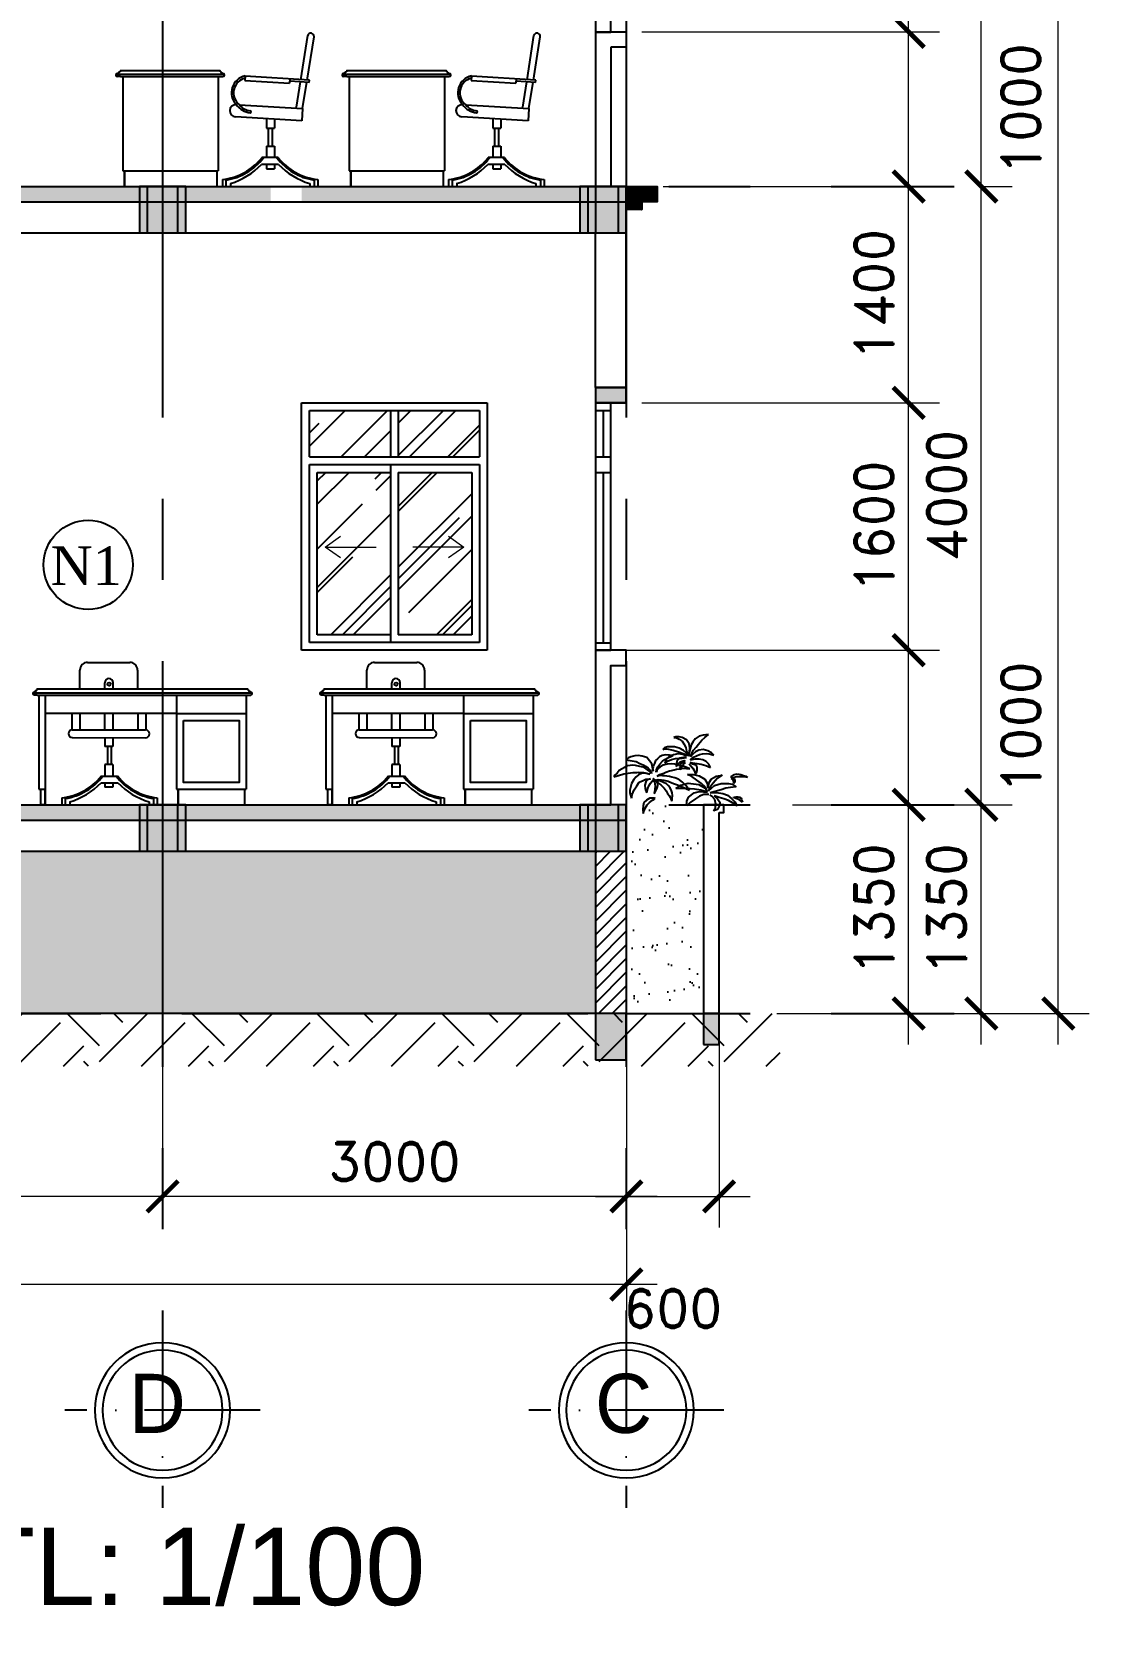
# Model space of a CAD drawing. Header units: inches. Extents: x 452443 to 881249, y 975131 to 1198310.
# Drawn here: x 789520 to 796360, y 1031223 to 1041510 of the extents above; entities that cross this region are included whole.
import ezdxf
from ezdxf.enums import TextEntityAlignment as Align

# ---------------------------------------------------------------- set-up
doc = ezdxf.new("R2010")
doc.units = ezdxf.units.IN
doc.header["$LTSCALE"] = 3.5
doc.header["$MEASUREMENT"] = 0
doc.linetypes.add('ACAD_ISO10W100', pattern=[18, 12, -3, 0, -3])
doc.linetypes.add('CENTER', pattern=[2, 1.25, -0.25, 0.25, -0.25])
for name, color, linetype in [('1-NETMANH', 1, 'Continuous'), ('cot', 1, 'Continuous'), ('cotnha', 1, 'Continuous'), ('DOOR-84', 84, 'Continuous'), ('hatch', 4, 'Continuous'), ('hatch vl', 4, 'Continuous'), ('NCUAMANH', 32, 'Continuous'), ('Netthay_126', 126, 'Continuous'), ('NOI THAT', 42, 'Continuous'), ('phong', 2, 'Continuous'), ('text', 3, 'Continuous'), ('TEXT2', 7, 'Continuous'), ('thuocdo', 3, 'Continuous'), ('TREE1', 84, 'Continuous'), ('Truc', 252, 'Continuous'), ('VISIONABLE-LINE126', 126, 'Continuous')]:
    doc.layers.add(name, color=color, linetype=linetype)
doc.styles.add('romand', font='romand.shx')
doc.styles.get("Standard").update_dxf_attribs({"font": 'times.ttf'})
doc.styles.add('STYLE5', font='VAVON_.TTF')
doc.styles.add('VNI-HELVE', font='VHELVEN0.TTF')
doc.dimstyles.new('TL100', dxfattribs={"dimscale": 100, "dimtxt": 2.5, "dimasz": 2, "dimexe": 2, "dimexo": 1, "dimgap": 1, "dimtad": 1, "dimdec": 0, "dimzin": 0, "dimdsep": 46, "dimtxsty": 'romand', "dimblk": 'ARCHTICK', "dimcen": 2, "dimdle": 2, "dimclrd": 256, "dimclre": 256, "dimclrt": 7, "dimadec": 0, "dimazin": 0, "dimtfac": 0.004, "dimtdec": 0, "dimtmove": 2, "dimatfit": 3, "dimfxl": 1, "dimtolj": 1, "dimtzin": 0, "dimlwd": 20, "dimlwe": 20, "dimarcsym": 1})

# ---------------------------------------------------------------- blocks, each defined once
blk = doc.blocks.new('truc tron')
at = {"layer": 'DOOR-84', "linetype": 'ACAD_ISO10W100', "ltscale": 20}
for p, q in [((0, -710), (0, 710)), ((710, 0), (-710, 0))]:
    blk.add_line(p, q, dxfattribs=at)
at = {"layer": 'DOOR-84', "linetype": 'Continuous'}
blk.add_circle((0, 0), 492, dxfattribs=at)
at = {"layer": 'NOI THAT', "linetype": 'Continuous'}
blk.add_circle((0, 0), 437, dxfattribs=at)
blk = doc.blocks.new('tree34')
for p, q in [((311, 955), (285, 931)), ((285, 931), (303, 940)), ((303, 940), (344, 940)), ((353, 970), (311, 955)), ((344, 940), (434, 923)), ((403, 971), (353, 970)), ((452, 971), (403, 971)), ((474, 1117), (446, 1104)), ((446, 1104), (485, 1099)), ((523, 952), (452, 971)), ((520, 1115), (474, 1117)), ((485, 1099), (522, 1081)), ((566, 1105), (520, 1115)), ((522, 1081), (568, 1051)), ((584, 916), (523, 952)), ((627, 1072), (566, 1105)), ((568, 1051), (589, 1011)), ((589, 1011), (618, 958)), ((618, 958), (631, 900)), ((666, 1011), (627, 1072)), ((677, 955), (666, 1011)), ((682, 947), (667, 893)), ((674, 895), (677, 955)), ((697, 996), (682, 947)), ((723, 1038), (697, 996)), ((756, 1085), (723, 1038)), ((732, 920), (770, 966)), ((815, 1123), (756, 1085)), ((770, 966), (805, 1010)), ((805, 1010), (854, 1066)), ((871, 928), (809, 921)), ((872, 1141), (815, 1123)), ((854, 1066), (896, 1106)), ((941, 913), (871, 928)), ((949, 1150), (872, 1141)), ((896, 1106), (949, 1150)), ((-245, 791), (-250, 782)), ((-250, 782), (-192, 771)), ((-216, 809), (-245, 791)), ((-189, 699), (-234, 693)), ((-180, 825), (-216, 809)), ((-192, 771), (-105, 757)), ((-154, 703), (-189, 699)), ((-125, 836), (-180, 825)), ((-114, 698), (-154, 703)), ((-76, 841), (-125, 836)), ((-49, 685), (-114, 698)), ((-105, 757), (-49, 729)), ((-15, 832), (-76, 841)), ((-49, 729), (-3, 708)), ((52, 813), (-15, 832)), ((-3, 708), (40, 681)), ((92, 765), (52, 813)), ((123, 720), (92, 765)), ((133, 674), (123, 720)), ((148, 700), (142, 677)), ((162, 729), (148, 700)), ((180, 768), (162, 729)), ((206, 796), (180, 768)), ((238, 823), (206, 796)), ((211, 678), (239, 717)), ((276, 844), (238, 823)), ((239, 717), (279, 759)), ((287, 701), (245, 680)), ((321, 852), (276, 844)), ((279, 759), (315, 784)), ((348, 717), (287, 701)), ((334, 785), (312, 734)), ((312, 734), (351, 760)), ((315, 784), (358, 811)), ((381, 849), (321, 852)), ((373, 822), (334, 785)), ((412, 722), (348, 717)), ((351, 760), (411, 783)), ((358, 811), (401, 830)), ((440, 852), (373, 822)), ((432, 841), (381, 849)), ((401, 830), (432, 841)), ((411, 783), (471, 798)), ((461, 717), (412, 722)), ((434, 923), (510, 896)), ((506, 865), (440, 852)), ((519, 704), (461, 717)), ((471, 798), (516, 804)), ((484, 727), (478, 685)), ((478, 685), (497, 713)), ((495, 774), (484, 727)), ((527, 806), (495, 774)), ((497, 713), (536, 749)), ((576, 857), (506, 865)), ((510, 896), (597, 865)), ((516, 804), (568, 803)), ((593, 683), (519, 704)), ((583, 816), (527, 806)), ((537, 716), (527, 679)), ((536, 749), (594, 772)), ((590, 758), (537, 716)), ((556, 677), (587, 716)), ((568, 803), (629, 815)), ((619, 840), (576, 857)), ((629, 815), (583, 816)), ((628, 877), (584, 916)), ((587, 716), (615, 743)), ((611, 767), (590, 758)), ((594, 772), (611, 767)), ((597, 865), (619, 840)), ((615, 743), (615, 743)), ((648, 831), (628, 877)), ((631, 900), (656, 854)), ((656, 854), (648, 831)), ((667, 893), (659, 836)), ((659, 836), (667, 856)), ((666, 721), (693, 691)), ((667, 856), (674, 895)), ((681, 778), (697, 791)), ((706, 782), (681, 778)), ((682, 739), (714, 738)), ((723, 717), (682, 739)), ((689, 823), (708, 875)), ((718, 860), (689, 823)), ((697, 791), (732, 817)), ((751, 792), (706, 782)), ((708, 875), (732, 920)), ((714, 738), (783, 725)), ((760, 895), (718, 860)), ((763, 704), (723, 717)), ((732, 817), (776, 839)), ((811, 789), (751, 792)), ((809, 921), (760, 895)), ((785, 671), (763, 704)), ((776, 839), (819, 859)), ((783, 725), (843, 716)), ((868, 779), (811, 789)), ((819, 859), (860, 867)), ((843, 716), (908, 698)), ((860, 867), (913, 873)), ((913, 754), (868, 779)), ((908, 698), (976, 669)), ((913, 873), (960, 868)), ((955, 719), (913, 754)), ((994, 881), (941, 913)), ((976, 669), (955, 719)), ((960, 868), (1027, 847)), ((1027, 847), (994, 881)), ((-412, 556), (-428, 531)), ((-428, 531), (-362, 554)), ((-381, 587), (-412, 556)), ((-350, 623), (-381, 587)), ((-362, 554), (-283, 575)), ((-309, 651), (-350, 623)), ((-274, 667), (-309, 651)), ((-283, 575), (-219, 586)), ((-234, 693), (-274, 667)), ((-219, 586), (-154, 597)), ((-136, 493), (-172, 435)), ((-154, 597), (-93, 598)), ((-105, 533), (-136, 493)), ((-69, 560), (-105, 533)), ((-93, 598), (-65, 603)), ((-25, 579), (-69, 560)), ((-65, 603), (1, 595)), ((-61, 454), (-2, 480)), ((-4, 671), (-49, 685)), ((18, 587), (-25, 579)), ((40, 648), (-4, 671)), ((-2, 480), (37, 498)), ((1, 595), (50, 587)), ((62, 577), (18, 587)), ((37, 498), (107, 503)), ((61, 491), (38, 458)), ((40, 681), (69, 659)), ((81, 619), (40, 648)), ((50, 587), (93, 573)), ((107, 503), (61, 491)), ((93, 573), (62, 577)), ((69, 659), (100, 632)), ((121, 580), (81, 619)), ((100, 632), (117, 604)), ((103, 439), (125, 465)), ((117, 604), (121, 580)), ((125, 465), (147, 481)), ((142, 614), (133, 674)), ((142, 677), (136, 648)), ((136, 648), (142, 614)), ((137, 510), (202, 463)), ((174, 482), (137, 510)), ((146, 490), (165, 459)), ((199, 461), (174, 482)), ((179, 486), (218, 493)), ((197, 480), (179, 486)), ((186, 603), (193, 638)), ((199, 626), (186, 603)), ((193, 638), (211, 678)), ((249, 470), (197, 480)), ((215, 652), (199, 626)), ((202, 544), (242, 566)), ((224, 548), (202, 544)), ((245, 680), (215, 652)), ((218, 493), (263, 489)), ((243, 551), (224, 548)), ((242, 566), (298, 584)), ((279, 548), (243, 551)), ((294, 451), (249, 470)), ((263, 489), (300, 486)), ((310, 547), (279, 548)), ((298, 584), (328, 600)), ((300, 486), (362, 470)), ((344, 542), (310, 547)), ((328, 600), (380, 619)), ((381, 537), (344, 542)), ((362, 470), (416, 447)), ((380, 619), (410, 626)), ((417, 530), (381, 537)), ((410, 626), (448, 635)), ((459, 518), (417, 530)), ((448, 635), (485, 645)), ((500, 504), (459, 518)), ((485, 645), (536, 650)), ((530, 484), (500, 504)), ((527, 679), (553, 640)), ((571, 456), (530, 484)), ((536, 650), (580, 659)), ((553, 640), (556, 677)), ((580, 659), (629, 656)), ((678, 648), (593, 683)), ((629, 656), (678, 648)), ((643, 569), (728, 569)), ((707, 539), (643, 569)), ((693, 691), (720, 657)), ((778, 484), (707, 539)), ((720, 657), (749, 611)), ((728, 569), (815, 546)), ((749, 611), (755, 568)), ((755, 568), (782, 617)), ((848, 437), (778, 484)), ((782, 617), (785, 671)), ((815, 546), (894, 500)), ((894, 500), (930, 440)), ((960, 450), (992, 503)), ((992, 503), (1059, 541)), ((1082, 515), (1015, 443)), ((1059, 541), (1147, 559)), ((1147, 559), (1082, 515)), ((1278, 516), (1290, 547)), ((1290, 504), (1278, 509)), ((1290, 547), (1324, 567)), ((1304, 493), (1290, 504)), ((1323, 522), (1291, 512)), ((1291, 512), (1314, 507)), ((1311, 476), (1304, 493)), ((1319, 458), (1311, 476)), ((1314, 507), (1332, 494)), ((1357, 531), (1323, 522)), ((1324, 567), (1364, 574)), ((1334, 479), (1330, 457)), ((1332, 494), (1334, 479)), ((1405, 534), (1357, 531)), ((1364, 574), (1417, 568)), ((1437, 534), (1405, 534)), ((1417, 568), (1460, 554)), ((1477, 531), (1437, 534)), ((1460, 554), (1492, 541)), ((1516, 524), (1477, 531)), ((1492, 541), (1516, 524)), ((-194, 341), (-195, 301)), ((-195, 301), (-187, 264)), ((-186, 379), (-194, 341)), ((-187, 264), (-170, 223)), ((-172, 435), (-186, 379)), ((-170, 223), (-162, 278)), ((-162, 278), (-132, 344)), ((-132, 344), (-94, 403)), ((-94, 403), (-61, 454)), ((38, 458), (24, 410)), ((24, 410), (26, 362)), ((26, 362), (36, 327)), ((36, 327), (53, 305)), ((53, 305), (55, 329)), ((55, 329), (64, 363)), ((64, 363), (81, 400)), ((81, 400), (103, 439)), ((157, 291), (172, 316)), ((161, 311), (157, 291)), ((169, 356), (161, 311)), ((165, 459), (168, 429)), ((168, 429), (173, 391)), ((173, 391), (169, 356)), ((172, 316), (192, 347)), ((192, 347), (204, 366)), ((211, 436), (199, 461)), ((202, 463), (224, 437)), ((204, 366), (212, 408)), ((212, 408), (211, 436)), ((224, 437), (255, 415)), ((255, 415), (275, 396)), ((275, 396), (305, 370)), ((338, 433), (294, 451)), ((305, 370), (331, 329)), ((331, 329), (353, 292)), ((360, 405), (338, 433)), ((353, 292), (377, 262)), ((390, 375), (360, 405)), ((377, 262), (389, 237)), ((389, 237), (403, 211)), ((409, 331), (390, 375)), ((420, 300), (409, 331)), ((416, 447), (453, 432)), ((425, 261), (420, 300)), ((420, 212), (425, 261)), ((453, 432), (500, 417)), ((475, 362), (544, 412)), ((548, 364), (475, 362)), ((500, 417), (545, 398)), ((544, 412), (651, 442)), ((545, 398), (588, 379)), ((626, 362), (548, 364)), ((599, 427), (571, 456)), ((588, 379), (628, 359)), ((625, 401), (599, 427)), ((649, 370), (625, 401)), ((747, 355), (626, 362)), ((628, 359), (672, 340)), ((632, 177), (660, 238)), ((672, 340), (649, 370)), ((651, 442), (807, 422)), ((660, 238), (740, 299)), ((740, 299), (820, 319)), ((835, 341), (747, 355)), ((818, 250), (759, 212)), ((807, 422), (901, 370)), ((883, 274), (818, 250)), ((820, 319), (934, 311)), ((934, 311), (835, 341)), ((898, 386), (848, 437)), ((955, 275), (883, 274)), ((927, 327), (898, 386)), ((901, 370), (927, 327)), ((930, 440), (938, 366)), ((938, 366), (960, 450)), ((950, 329), (1037, 407)), ((969, 379), (950, 329)), ((1003, 247), (966, 267)), ((1015, 443), (969, 379)), ((1046, 321), (973, 300)), ((973, 300), (1065, 304)), ((1042, 202), (1003, 247)), ((1030, 255), (1082, 213)), ((1104, 231), (1030, 255)), ((1037, 407), (1133, 436)), ((1131, 342), (1046, 321)), ((1065, 304), (1156, 290)), ((1203, 369), (1131, 342)), ((1133, 436), (1238, 438)), ((1156, 290), (1227, 267)), ((1270, 379), (1203, 369)), ((1227, 267), (1290, 215)), ((1238, 438), (1292, 425)), ((1353, 385), (1270, 379)), ((1292, 425), (1353, 385)), ((1313, 228), (1318, 235)), ((1317, 436), (1319, 458)), ((1330, 457), (1317, 436)), ((1318, 235), (1346, 244)), ((1346, 244), (1377, 244)), ((1377, 244), (1401, 238)), ((1401, 238), (1422, 224)), ((-2, 111), (-7, 61)), ((-7, 61), (0, 0)), ((7, 160), (-2, 111)), ((0, 0), (22, 65)), ((46, 195), (7, 160)), ((22, 65), (56, 124)), ((93, 223), (46, 195)), ((56, 124), (90, 159)), ((90, 159), (133, 192)), ((158, 224), (93, 223)), ((133, 192), (159, 206)), ((175, 217), (158, 224)), ((159, 206), (175, 217)), ((403, 211), (414, 180)), ((414, 180), (420, 212)), ((627, 109), (632, 177)), ((680, 160), (627, 109)), ((759, 212), (680, 160)), ((1023, 36), (1051, 81)), ((1078, 57), (1023, 36)), ((1054, 134), (1042, 202)), ((1051, 81), (1054, 134)), ((1110, 114), (1078, 57)), ((1082, 213), (1116, 163)), ((1170, 212), (1104, 231)), ((1116, 163), (1110, 114)), ((1238, 190), (1170, 212)), ((1300, 153), (1238, 190)), ((1290, 215), (1331, 169)), ((1364, 110), (1300, 153)), ((1326, 225), (1313, 228)), ((1347, 218), (1326, 225)), ((1331, 169), (1364, 110)), ((1374, 209), (1347, 218)), ((1404, 194), (1374, 209)), ((1422, 181), (1404, 194)), ((1422, 224), (1429, 207)), ((1444, 163), (1422, 181)), ((1429, 207), (1436, 189)), ((1436, 189), (1444, 163))]:
    blk.add_line(p, q)
blk = doc.blocks.new('A$C2C227CB5')
blk.add_blockref('tree34', (428, 0))
blk = doc.blocks.new('ban v.tinh3')
for p, q in [((-1065, 750), (-1065, 871)), ((-1015, 921), (-742, 921)), ((-692, 871), (-692, 750)), ((-904, 750), (-904, 789)), ((-850, 750), (-850, 789)), ((-1116, 590), (-1116, 485)), ((-1065, 590), (-1065, 485)), ((-904, 485), (-904, 590)), ((-850, 484), (-850, 590)), ((-690, 590), (-689, 485)), ((-638, 590), (-638, 485)), ((-1114, 485), (-904, 485)), ((-1114, 435), (-640, 434)), ((-904, 485), (-640, 484)), ((-903, 435), (-903, 377)), ((-851, 438), (-851, 377)), ((-851, 377), (-903, 377)), ((-887, 377), (-887, 260)), ((-862, 377), (-862, 260)), ((-851, 260), (-903, 260)), ((-903, 260), (-903, 186)), ((-851, 260), (-851, 186)), ((-903, 142), (-903, 114)), ((-851, 114), (-903, 114)), ((-851, 142), (-851, 114)), ((-1182, 0), (-565, 0))]:
    blk.add_line(p, q)
at = {"color": 7}
for p, q in [((-1340, 750), (20, 750)), ((-1340, 710), (25, 710)), ((-1330, 710), (-1330, 100)), ((-1290, 710), (-1290, 100)), ((-440, 710), (-440, 100)), ((-440, 710), (-440, 100)), ((10, 710), (10, 100)), ((-440, 590), (10, 590)), ((-1320, 100), (-1320, 0)), ((-1290, 0), (-1320, 0)), ((-1290, 0), (-1290, 100)), ((-1290, 100), (-1290, 0)), ((-440, 100), (10, 100)), ((-440, 100), (10, 100)), ((-430, 0), (-430, 100)), ((-430, 100), (-430, 0)), ((-430, 100), (-430, 0)), ((-430, 100), (-430, 0)), ((-430, 0), (0, 0)), ((0, 100), (0, 0))]:
    blk.add_line(p, q, dxfattribs=at)
at = {"linetype": 'ByBlock'}
for p, q in [((-1340, 710), (-1360, 710)), ((20, 710), (40, 710)), ((-440, 590), (-1290, 590))]:
    blk.add_line(p, q, dxfattribs=at)
at = {"color": 7, "linetype": 'ByBlock'}
blk.add_line((-1330, 100), (-1290, 100), dxfattribs=at)
at = {"color": 7}
for points in [[(-1340, 750), (-1340, 750), (-1340, 745, 0.327999), (-1350, 735), (-1355, 735), (-1355, 730), (-1360, 730)], [(20, 750), (20, 750), (20, 745, -0.327999), (30, 735), (35, 735), (35, 730), (40, 730)]]:
    blk.add_lwpolyline(points, format="xyb", dxfattribs=at)
blk.add_circle((-876, 781), 10.9)
for centre, radius, start, end in [((-1015, 871), 50, 90, 180), ((-742, 871), 50, 0, 90), ((-877, 789), 27, 0, 180), ((-1114, 460), 25, 89.8543, 269.8543), ((-640, 459), 25, 269.8543, 89.8543)]:
    blk.add_arc(centre, radius, start, end)
for centre, start, end in [((-1360, 720), 90, 270), ((40, 720), 270, 90)]:
    blk.add_arc(centre, 10, start, end, dxfattribs=at)
at = {"layer": '1-NETMANH'}
for p, q in [((-1369, 725), (49, 725)), ((-928, 142), (-819, 142)), ((-926, 186), (-821, 186)), ((-1182, 45), (-1182, 0)), ((-1159, 41), (-1159, 0)), ((-1130, 18), (-1130, 0)), ((-617, 18), (-617, 0)), ((-617, 18), (-617, 0)), ((-588, 41), (-588, 0)), ((-565, 45), (-565, 0))]:
    blk.add_line(p, q, dxfattribs=at)
blk.add_lwpolyline([(-395, 545), (-35, 545), (-35, 145), (-395, 145)], close=True, dxfattribs=at)
for centre, radius, start, end in [((-1224, 423), 381, 276.3269, 321.5877), ((-1216, 411), 375, 278.8818, 323.0611), ((-1267, 468), 470, 286.9417, 316.1538), ((-530, 411), 375, 216.9389, 261.1182), ((-523, 423), 381, 218.4123, 263.6731), ((-480, 468), 470, 223.8462, 253.0583)]:
    blk.add_arc(centre, radius, start, end, dxfattribs=at)
blk = doc.blocks.new('ban v.tinh4')
at = {"color": 7}
for p, q in [((-26, 750), (617, 750)), ((-26, 710), (622, 710)), ((-10, 710), (-10, 100)), ((-10, 710), (-10, 100)), ((607, 710), (607, 100)), ((-10, 100), (607, 100)), ((-10, 100), (607, 100)), ((0, 0), (0, 100)), ((0, 100), (0, 0)), ((0, 100), (0, 0)), ((0, 100), (0, 0)), ((0, 0), (597, 0)), ((597, 100), (597, 0))]:
    blk.add_line(p, q, dxfattribs=at)
at = {"linetype": 'ByBlock'}
for p, q in [((-26, 710), (-46, 710)), ((617, 710), (637, 710))]:
    blk.add_line(p, q, dxfattribs=at)
for p, q in [((781, 714), (779, 686)), ((779, 686), (1068, 667)), ((1070, 695), (1068, 667)), ((1195, 673), (1196, 687)), ((744, 527), (1152, 504)), ((1148, 425), (718, 450)), ((919, 438), (919, 377)), ((971, 435), (971, 377)), ((1152, 504), (1148, 425)), ((919, 377), (971, 377)), ((930, 377), (930, 260)), ((956, 377), (956, 260)), ((919, 260), (971, 260)), ((919, 260), (919, 186)), ((971, 260), (971, 186)), ((919, 142), (919, 114)), ((919, 114), (971, 114)), ((971, 142), (971, 114)), ((633, 0), (1250, 0))]:
    blk.add_line(p, q)
for points in [[(1140, 690), (1185, 976, 0.693987)], [(1181, 688), (1226, 967, 0.955257), (1185, 976, 0.035148)], [(1112, 512), (1138, 676, 0.693987)], [(1152, 504), (1179, 674, 0.955257)]]:
    blk.add_lwpolyline(points, format="xyb")
at = {"color": 7}
for points in [[(-26, 750), (-26, 750), (-26, 745, 0.327999), (-36, 735), (-41, 735), (-41, 730), (-46, 730)], [(617, 750), (617, 750), (617, 745, -0.327999), (627, 735), (632, 735), (632, 730), (637, 730)]]:
    blk.add_lwpolyline(points, format="xyb", dxfattribs=at)
for centre, start, end in [((-46, 720), 90, 270), ((637, 720), 270, 90)]:
    blk.add_arc(centre, 10, start, end, dxfattribs=at)
blk.add_arc((720, 489), 39.4, 86.6986, 266.6986)
at = {"layer": '1-NETMANH'}
for p, q in [((-54, 725), (645, 725)), ((1196, 687), (781, 714)), ((1195, 673), (1069, 681)), ((996, 142), (887, 142)), ((994, 186), (889, 186)), ((633, 45), (633, 0)), ((656, 41), (656, 0)), ((685, 18), (685, 0)), ((1198, 18), (1198, 0)), ((1227, 41), (1227, 0)), ((1250, 45), (1250, 0))]:
    blk.add_line(p, q, dxfattribs=at)
for centre, radius, start, end in [((804, 605), 112, 102.0562, 222.876), ((804, 605), 98.3, 104.2449, 231.9122), ((831, 611), 136, 217.2826, 262.7659), ((824, 591), 102, 218.3052, 264.4957), ((813, 482), 6.53, 273.448, 81.3433), ((591, 423), 381, 276.3269, 321.5877), ((599, 411), 375, 278.8818, 323.0611), ((548, 468), 470, 286.9417, 316.1538), ((1285, 411), 375, 216.9389, 261.1182), ((1292, 423), 381, 218.4123, 263.6731), ((1335, 468), 470, 223.8462, 253.0583)]:
    blk.add_arc(centre, radius, start, end, dxfattribs=at)
blk = doc.blocks.new('_ArchTick')
at = {"color": 0, "linetype": 'ByBlock', "const_width": 0.15}
blk.add_lwpolyline([(-0.5, -0.5), (0.5, 0.5)], dxfattribs=at)
blk = doc.blocks.new('*D2492')
at = {"layer": 'DEFPOINTS', "color": 0}
for p in [(790366, 1035160), (793366, 1035160), (790366, 1033977)]:
    blk.add_point(p, dxfattribs=at)
at = {"layer": 'thuocdo', "lineweight": 20}
for p, q in [((790366, 1035060), (790366, 1033777)), ((793366, 1035060), (793366, 1033777)), ((793566, 1033977), (790166, 1033977))]:
    blk.add_line(p, q, dxfattribs=at)
at = {"layer": 'thuocdo', "lineweight": 20, "xscale": 200, "yscale": 200, "zscale": 200, "rotation": 180}
blk.add_blockref('_ArchTick', (790366, 1033977), dxfattribs=at)
at = {"layer": 'thuocdo', "lineweight": 20, "xscale": 200, "yscale": 200, "zscale": 200}
blk.add_blockref('_ArchTick', (793366, 1033977), dxfattribs=at)
at = {"layer": 'thuocdo', "color": 7, "insert": (791866, 1034202), "char_height": 250, "attachment_point": 5, "style": 'romand'}
blk.add_mtext('\\A1;3000', dxfattribs=at)
blk = doc.blocks.new('*D2493')
at = {"layer": 'DEFPOINTS', "color": 0}
for p in [(787366, 1035160), (790366, 1035160), (787366, 1033977)]:
    blk.add_point(p, dxfattribs=at)
at = {"layer": 'thuocdo', "lineweight": 20}
for p, q in [((787366, 1035060), (787366, 1033777)), ((790366, 1035060), (790366, 1033777)), ((790566, 1033977), (787166, 1033977))]:
    blk.add_line(p, q, dxfattribs=at)
at = {"layer": 'thuocdo', "lineweight": 20, "xscale": 200, "yscale": 200, "zscale": 200, "rotation": 180}
blk.add_blockref('_ArchTick', (787366, 1033977), dxfattribs=at)
at = {"layer": 'thuocdo', "lineweight": 20, "xscale": 200, "yscale": 200, "zscale": 200}
blk.add_blockref('_ArchTick', (790366, 1033977), dxfattribs=at)
at = {"layer": 'thuocdo', "color": 7, "insert": (788866, 1034202), "char_height": 250, "attachment_point": 5, "style": 'romand'}
blk.add_mtext('\\A1;3000', dxfattribs=at)
blk = doc.blocks.new('*D2497')
at = {"layer": 'DEFPOINTS', "color": 0}
for p in [(778866, 1034437), (793366, 1034335), (778866, 1033407)]:
    blk.add_point(p, dxfattribs=at)
at = {"layer": 'thuocdo', "lineweight": 20}
for p, q in [((778866, 1034337), (778866, 1033207)), ((793366, 1034235), (793366, 1033207)), ((793566, 1033407), (778666, 1033407))]:
    blk.add_line(p, q, dxfattribs=at)
at = {"layer": 'thuocdo', "lineweight": 20, "xscale": 200, "yscale": 200, "zscale": 200, "rotation": 180}
blk.add_blockref('_ArchTick', (778866, 1033407), dxfattribs=at)
at = {"layer": 'thuocdo', "lineweight": 20, "xscale": 200, "yscale": 200, "zscale": 200}
blk.add_blockref('_ArchTick', (793366, 1033407), dxfattribs=at)
at = {"layer": 'thuocdo', "color": 7, "insert": (786116, 1033632), "char_height": 250, "attachment_point": 5, "style": 'romand'}
blk.add_mtext('\\A1;14500', dxfattribs=at)
blk = doc.blocks.new('*D2498')
at = {"layer": 'DEFPOINTS', "color": 0}
for p in [(794341, 1036510), (795192, 1036510), (794239, 1035160)]:
    blk.add_point(p, dxfattribs=at)
at = {"layer": 'thuocdo', "linetype": 'Continuous', "lineweight": 20}
for p, q in [((795192, 1034960), (795192, 1036710)), ((794441, 1036510), (795392, 1036510)), ((794339, 1035160), (795392, 1035160))]:
    blk.add_line(p, q, dxfattribs=at)
at = {"layer": 'thuocdo', "lineweight": 20, "xscale": 200, "yscale": 200, "zscale": 200}
for p, rotation in [((795192, 1036510), 90), ((795192, 1035160), 270)]:
    blk.add_blockref('_ArchTick', p, dxfattribs=dict(at, rotation=rotation))
at = {"layer": 'thuocdo', "color": 7, "insert": (794967, 1035835), "char_height": 250, "attachment_point": 5, "rotation": 90, "style": 'romand'}
blk.add_mtext('\\A1;1350', dxfattribs=at)
blk = doc.blocks.new('*D2499')
at = {"layer": 'DEFPOINTS', "color": 0}
for p in [(793266, 1037510), (795192, 1037510), (794341, 1036510)]:
    blk.add_point(p, dxfattribs=at)
at = {"layer": 'thuocdo', "linetype": 'Continuous', "lineweight": 20}
for p, q in [((795192, 1036310), (795192, 1037710)), ((793366, 1037510), (795392, 1037510)), ((794441, 1036510), (795392, 1036510))]:
    blk.add_line(p, q, dxfattribs=at)
at = {"layer": 'thuocdo', "lineweight": 20, "xscale": 200, "yscale": 200, "zscale": 200}
for p, rotation in [((795192, 1037510), 90), ((795192, 1036510), 270)]:
    blk.add_blockref('_ArchTick', p, dxfattribs=dict(at, rotation=rotation))
at = {"layer": 'thuocdo', "color": 7, "insert": (795917, 1037010), "char_height": 250, "attachment_point": 5, "rotation": 90, "style": 'romand'}
blk.add_mtext('\\A1;1000', dxfattribs=at)
blk = doc.blocks.new('*D2500')
at = {"layer": 'DEFPOINTS', "color": 0}
for p in [(793366, 1039110), (795192, 1039110), (793266, 1037510)]:
    blk.add_point(p, dxfattribs=at)
at = {"layer": 'thuocdo', "linetype": 'Continuous', "lineweight": 20}
for p, q in [((795192, 1037310), (795192, 1039310)), ((793466, 1039110), (795392, 1039110)), ((793366, 1037510), (795392, 1037510))]:
    blk.add_line(p, q, dxfattribs=at)
at = {"layer": 'thuocdo', "lineweight": 20, "xscale": 200, "yscale": 200, "zscale": 200}
for p, rotation in [((795192, 1039110), 90), ((795192, 1037510), 270)]:
    blk.add_blockref('_ArchTick', p, dxfattribs=dict(at, rotation=rotation))
at = {"layer": 'thuocdo', "color": 7, "insert": (794967, 1038310), "char_height": 250, "attachment_point": 5, "rotation": 90, "style": 'romand'}
blk.add_mtext('\\A1;1600', dxfattribs=at)
blk = doc.blocks.new('*D2501')
at = {"layer": 'DEFPOINTS', "color": 0}
for p in [(793504, 1040510), (795192, 1040510), (793366, 1039110)]:
    blk.add_point(p, dxfattribs=at)
at = {"layer": 'thuocdo', "linetype": 'Continuous', "lineweight": 20}
for p, q in [((795192, 1038910), (795192, 1040710)), ((793604, 1040510), (795392, 1040510)), ((793466, 1039110), (795392, 1039110))]:
    blk.add_line(p, q, dxfattribs=at)
at = {"layer": 'thuocdo', "lineweight": 20, "xscale": 200, "yscale": 200, "zscale": 200}
for p, rotation in [((795192, 1040510), 90), ((795192, 1039110), 270)]:
    blk.add_blockref('_ArchTick', p, dxfattribs=dict(at, rotation=rotation))
at = {"layer": 'thuocdo', "color": 7, "insert": (794967, 1039810), "char_height": 250, "attachment_point": 5, "rotation": 90, "style": 'romand'}
blk.add_mtext('\\A1;1400', dxfattribs=at)
blk = doc.blocks.new('*D2502')
at = {"layer": 'DEFPOINTS', "color": 0}
for p in [(793366, 1041510), (795192, 1041510), (793504, 1040510)]:
    blk.add_point(p, dxfattribs=at)
at = {"layer": 'thuocdo', "linetype": 'Continuous', "lineweight": 20}
for p, q in [((795192, 1040310), (795192, 1041710)), ((793466, 1041510), (795392, 1041510)), ((793604, 1040510), (795392, 1040510))]:
    blk.add_line(p, q, dxfattribs=at)
at = {"layer": 'thuocdo', "lineweight": 20, "xscale": 200, "yscale": 200, "zscale": 200}
for p, rotation in [((795192, 1041510), 90), ((795192, 1040510), 270)]:
    blk.add_blockref('_ArchTick', p, dxfattribs=dict(at, rotation=rotation))
at = {"layer": 'thuocdo', "color": 7, "insert": (795917, 1041010), "char_height": 250, "attachment_point": 5, "rotation": 90, "style": 'romand'}
blk.add_mtext('\\A1;1000', dxfattribs=at)
blk = doc.blocks.new('*D2503')
at = {"layer": 'DEFPOINTS', "color": 0}
for p in [(793366, 1043110), (795192, 1043110), (793366, 1041510)]:
    blk.add_point(p, dxfattribs=at)
at = {"layer": 'thuocdo', "linetype": 'Continuous', "lineweight": 20}
for p, q in [((795192, 1041310), (795192, 1043310)), ((793466, 1043110), (795392, 1043110)), ((793466, 1041510), (795392, 1041510))]:
    blk.add_line(p, q, dxfattribs=at)
at = {"layer": 'thuocdo', "lineweight": 20, "xscale": 200, "yscale": 200, "zscale": 200}
for p, rotation in [((795192, 1043110), 90), ((795192, 1041510), 270)]:
    blk.add_blockref('_ArchTick', p, dxfattribs=dict(at, rotation=rotation))
at = {"layer": 'thuocdo', "color": 7, "insert": (794967, 1042310), "char_height": 250, "attachment_point": 5, "rotation": 90, "style": 'romand'}
blk.add_mtext('\\A1;1600', dxfattribs=at)
blk = doc.blocks.new('*D2512')
at = {"layer": 'DEFPOINTS', "color": 0}
for p in [(794804, 1036510), (795662, 1036510), (794941, 1035160)]:
    blk.add_point(p, dxfattribs=at)
at = {"layer": 'thuocdo', "linetype": 'Continuous', "lineweight": 20}
for p, q in [((795662, 1034960), (795662, 1036710)), ((794904, 1036510), (795862, 1036510)), ((795041, 1035160), (795862, 1035160))]:
    blk.add_line(p, q, dxfattribs=at)
at = {"layer": 'thuocdo', "lineweight": 20, "xscale": 200, "yscale": 200, "zscale": 200}
for p, rotation in [((795662, 1036510), 90), ((795662, 1035160), 270)]:
    blk.add_blockref('_ArchTick', p, dxfattribs=dict(at, rotation=rotation))
at = {"layer": 'thuocdo', "color": 7, "insert": (795437, 1035835), "char_height": 250, "attachment_point": 5, "rotation": 90, "style": 'romand'}
blk.add_mtext('\\A1;1350', dxfattribs=at)
blk = doc.blocks.new('*D2513')
at = {"layer": 'DEFPOINTS', "color": 0}
for p in [(795559, 1040510), (795662, 1040510), (794804, 1036510)]:
    blk.add_point(p, dxfattribs=at)
at = {"layer": 'thuocdo', "linetype": 'Continuous', "lineweight": 20}
for p, q in [((795662, 1036310), (795662, 1040710)), ((795659, 1040510), (795862, 1040510)), ((794904, 1036510), (795862, 1036510))]:
    blk.add_line(p, q, dxfattribs=at)
at = {"layer": 'thuocdo', "lineweight": 20, "xscale": 200, "yscale": 200, "zscale": 200}
for p, rotation in [((795662, 1040510), 90), ((795662, 1036510), 270)]:
    blk.add_blockref('_ArchTick', p, dxfattribs=dict(at, rotation=rotation))
at = {"layer": 'thuocdo', "color": 7, "insert": (795437, 1038510), "char_height": 250, "attachment_point": 5, "rotation": 90, "style": 'romand'}
blk.add_mtext('\\A1;4000', dxfattribs=at)
blk = doc.blocks.new('*D2514')
at = {"layer": 'DEFPOINTS', "color": 0}
for p in [(794404, 1044110), (795662, 1044110), (795559, 1040510)]:
    blk.add_point(p, dxfattribs=at)
at = {"layer": 'thuocdo', "linetype": 'Continuous', "lineweight": 20}
for p, q in [((795662, 1040310), (795662, 1044310)), ((794504, 1044110), (795862, 1044110)), ((795659, 1040510), (795862, 1040510))]:
    blk.add_line(p, q, dxfattribs=at)
at = {"layer": 'thuocdo', "lineweight": 20, "xscale": 200, "yscale": 200, "zscale": 200}
for p, rotation in [((795662, 1044110), 90), ((795662, 1040510), 270)]:
    blk.add_blockref('_ArchTick', p, dxfattribs=dict(at, rotation=rotation))
at = {"layer": 'thuocdo', "color": 7, "insert": (795437, 1042310), "char_height": 250, "attachment_point": 5, "rotation": 90, "style": 'romand'}
blk.add_mtext('\\A1;3600', dxfattribs=at)
blk = doc.blocks.new('*D2518')
at = {"layer": 'DEFPOINTS', "color": 0}
for p in [(795447, 1052810), (796160, 1052810), (795447, 1035160)]:
    blk.add_point(p, dxfattribs=at)
at = {"layer": 'thuocdo', "linetype": 'Continuous', "lineweight": 20}
for p, q in [((796160, 1034960), (796160, 1053010)), ((795547, 1052810), (796360, 1052810)), ((795547, 1035160), (796360, 1035160))]:
    blk.add_line(p, q, dxfattribs=at)
at = {"layer": 'thuocdo', "lineweight": 20, "xscale": 200, "yscale": 200, "zscale": 200}
for p, rotation in [((796160, 1052810), 90), ((796160, 1035160), 270)]:
    blk.add_blockref('_ArchTick', p, dxfattribs=dict(at, rotation=rotation))
at = {"layer": 'thuocdo', "color": 7, "insert": (795935, 1043985), "char_height": 250, "attachment_point": 5, "rotation": 90, "style": 'romand'}
blk.add_mtext('\\A1;17650', dxfattribs=at)
blk = doc.blocks.new('*D2519')
at = {"layer": 'DEFPOINTS', "color": 0}
for p in [(793966, 1035486), (793366, 1035212), (793966, 1033977)]:
    blk.add_point(p, dxfattribs=at)
at = {"layer": 'thuocdo', "lineweight": 20}
for p, q in [((793966, 1035386), (793966, 1033777)), ((793366, 1035112), (793366, 1033777)), ((793166, 1033977), (794166, 1033977))]:
    blk.add_line(p, q, dxfattribs=at)
at = {"layer": 'thuocdo', "lineweight": 20, "xscale": 200, "yscale": 200, "zscale": 200, "rotation": 180}
blk.add_blockref('_ArchTick', (793366, 1033977), dxfattribs=at)
at = {"layer": 'thuocdo', "lineweight": 20, "xscale": 200, "yscale": 200, "zscale": 200}
blk.add_blockref('_ArchTick', (793966, 1033977), dxfattribs=at)
at = {"layer": 'thuocdo', "color": 7, "insert": (793666, 1033252), "char_height": 250, "attachment_point": 5, "style": 'romand'}
blk.add_mtext('\\A1;600', dxfattribs=at)
blk = doc.blocks.new('CUAS1200x1600')
at = {"layer": 'hatch vl'}
h = blk.add_hatch(dxfattribs=at)
h.set_pattern_fill('AR-RROOF', color=256, scale=15, angle=45)
h.set_pattern_definition([(45, (381731, 834646.73), (323.28922, 862.10459), [5715, -762, 1905, -381]), (45, (381954.6, 835139.75), (-627.7199, 88.90454), [1143, -125.73, 2286, -285.75]), (45, (381636.7, 835010.43), (1220.41681, 1581.4231), [3048, -533.4, 1524, -381])])
h.paths.add_polyline_path([(100, 100), (575, 100), (575, 1150), (100, 1150)])
h.paths.add_polyline_path([(625, 100), (1100, 100), (1100, 1150), (625, 1150)])
h.paths.add_polyline_path([(575, 1250), (575, 1550), (50, 1550), (50, 1250)])
h.paths.add_polyline_path([(625, 1550), (625, 1250), (1150, 1250), (1150, 1550)])
at = {"layer": 'DOOR-84', "ltscale": 3}
for p, q in [((0, 0), (0, 1600)), ((0, 1600), (1200, 1600)), ((50, 1250), (50, 1550)), ((50, 1550), (1150, 1550)), ((1150, 1550), (1150, 1250)), ((50, 1250), (1150, 1250)), ((50, 50), (50, 1200)), ((50, 1200), (1150, 1200)), ((100, 100), (100, 1150)), ((100, 1150), (575, 1150)), ((625, 1150), (1100, 1150)), ((1100, 1150), (1100, 100)), ((1150, 1200), (1150, 50)), ((1200, 0), (0, 0)), ((1150, 50), (50, 50)), ((575, 100), (100, 100)), ((1100, 100), (625, 100))]:
    blk.add_line(p, q, dxfattribs=at)
for points in [[(575, 1550), (575, 1250)], [(625, 1550), (625, 1250)], [(1200, 1600), (1200, 0)], [(575, 1200), (575, 50)], [(625, 1150), (625, 100)]]:
    blk.add_lwpolyline(points, dxfattribs=at)
for points in [[(151, 667), (481, 667)], [(1049, 667), (719, 667)]]:
    blk.add_leader(points, dimstyle='TL100', override={"dimasz": 1, "dimtad": 0, "dimldrblk": 'Open90', "dimarcsym": 1}, dxfattribs=at)

msp = doc.modelspace()

# ---------------------------------------------------------------- hatches: boundary and pattern name
at = {"layer": 'cot'}
h = msp.add_hatch(color=256, dxfattribs=at)
h.dxf.hatch_style = 1
h.paths.add_polyline_path([(787265.8, 1040510.4), (784965.8, 1040510.4), (784965.8, 1040410.4), (787265.8, 1040410.4)])
h.paths.add_polyline_path([(791065.8, 1040510.4), (787465.8, 1040510.4), (787465.8, 1040410.4), (791065.8, 1040410.4)])
h.paths.add_polyline_path([(778865.8, 1040510.4), (778865.8, 1040410.4), (784765.8, 1040410.4), (784765.8, 1040510.4)])
h.paths.add_polyline_path([(793365.8, 1040410.4), (793365.8, 1040510.4), (791265.8, 1040510.4), (791265.8, 1040410.4)])
h = msp.add_hatch(color=256, dxfattribs=at)
h.dxf.hatch_style = 1
h.paths.add_polyline_path([(790515.8, 1040510.4), (790215.8, 1040510.4), (790215.8, 1040210.4), (790515.8, 1040210.4)])
h = msp.add_hatch(color=256, dxfattribs=at)
h.dxf.hatch_style = 1
h.paths.add_polyline_path([(790465.8, 1040510.4), (790265.8, 1040510.4), (790265.8, 1040210.4), (790465.8, 1040210.4)])
h = msp.add_hatch(color=256, dxfattribs=at)
h.dxf.hatch_style = 1
h.paths.add_polyline_path([(790465.8, 1040510.4), (790265.8, 1040510.4), (790265.8, 1040210.4), (790465.8, 1040210.4)])
h = msp.add_hatch(color=256, dxfattribs=at)
h.dxf.hatch_style = 1
h.paths.add_polyline_path([(793365.8, 1040510.4), (793065.8, 1040510.4), (793065.8, 1040210.4), (793365.8, 1040210.4)])
h = msp.add_hatch(color=256, dxfattribs=at)
h.dxf.hatch_style = 1
h.paths.add_polyline_path([(793315.8, 1040510.4), (793115.8, 1040510.4), (793115.8, 1040210.4), (793315.8, 1040210.4)])
h = msp.add_hatch(color=256, dxfattribs=at)
h.dxf.hatch_style = 1
h.paths.add_polyline_path([(793315.8, 1040510.4), (793115.8, 1040510.4), (793115.8, 1040210.4), (793315.8, 1040210.4)])
h = msp.add_hatch(color=256, dxfattribs=at)
h.dxf.hatch_style = 1
h.paths.add_polyline_path([(793365.8, 1040510.4), (793165.8, 1040510.4), (793165.8, 1040210.4), (793365.8, 1040210.4)])
h = msp.add_hatch(dxfattribs=at)
h.set_pattern_fill('ANSI31', color=256)
h.set_pattern_definition([(45, (717515.1966, 832959.83255), (-0.08838834765, 0.08838834765), [])])
h.paths.add_polyline_path([(793565.8, 1040510.4), (793365.8, 1040510.4), (793365.8, 1040360.4), (793465.8, 1040360.4), (793465.8, 1040410.4), (793565.8, 1040410.4)])
h = msp.add_hatch(color=256, dxfattribs=at)
h.dxf.hatch_style = 1
h.paths.add_polyline_path([(793365.8, 1039210.4), (793165.8, 1039210.4), (793165.8, 1039110.4), (793365.8, 1039110.4)])
h = msp.add_hatch(color=256, dxfattribs=at)
h.dxf.hatch_style = 1
h.paths.add_polyline_path([(784765.8, 1036510.4), (780965.8, 1036510.4), (780965.8, 1036410.4), (784765.8, 1036410.4)])
h.paths.add_polyline_path([(787265.8, 1036510.4), (784965.8, 1036510.4), (784965.8, 1036410.4), (787265.8, 1036410.4)])
h.paths.add_polyline_path([(791065.8, 1036510.4), (787465.8, 1036510.4), (787465.8, 1036410.4), (791065.8, 1036410.4)])
h.paths.add_polyline_path([(778865.8, 1036510.4), (778865.8, 1036410.4), (780965.8, 1036410.4), (780965.8, 1036510.4)])
h.paths.add_polyline_path([(793365.8, 1036410.4), (793365.8, 1036510.4), (791065.8, 1036510.4), (791065.8, 1036410.4)])
h = msp.add_hatch(color=256, dxfattribs=at)
h.dxf.hatch_style = 1
h.paths.add_polyline_path([(790515.8, 1036510.4), (790215.8, 1036510.4), (790215.8, 1036210.4), (790515.8, 1036210.4)])
h = msp.add_hatch(color=256, dxfattribs=at)
h.dxf.hatch_style = 1
h.paths.add_polyline_path([(790465.8, 1036510.4), (790265.8, 1036510.4), (790265.8, 1036210.4), (790465.8, 1036210.4)])
h = msp.add_hatch(color=256, dxfattribs=at)
h.dxf.hatch_style = 1
h.paths.add_polyline_path([(790465.8, 1036510.4), (790265.8, 1036510.4), (790265.8, 1036210.4), (790465.8, 1036210.4)])
h = msp.add_hatch(color=256, dxfattribs=at)
h.dxf.hatch_style = 1
h.paths.add_polyline_path([(793365.8, 1036510.4), (793065.8, 1036510.4), (793065.8, 1036210.4), (793365.8, 1036210.4)])
h = msp.add_hatch(color=256, dxfattribs=at)
h.dxf.hatch_style = 1
h.paths.add_polyline_path([(793315.8, 1036510.4), (793115.8, 1036510.4), (793115.8, 1036210.4), (793315.8, 1036210.4)])
h = msp.add_hatch(color=256, dxfattribs=at)
h.dxf.hatch_style = 1
h.paths.add_polyline_path([(793315.8, 1036510.4), (793115.8, 1036510.4), (793115.8, 1036210.4), (793315.8, 1036210.4)])
h = msp.add_hatch(color=256, dxfattribs=at)
h.dxf.hatch_style = 1
h.paths.add_polyline_path([(793365.8, 1036510.4), (793165.8, 1036510.4), (793165.8, 1036210.4), (793365.8, 1036210.4)])
h = msp.add_hatch(color=256, dxfattribs=at)
h.dxf.hatch_style = 1
h.paths.add_polyline_path([(793365.8, 1035160.4), (793165.8, 1035160.4), (793165.8, 1034860.4), (793365.8, 1034860.4)])
h = msp.add_hatch(color=256, dxfattribs=at)
h.dxf.hatch_style = 1
h.paths.add_polyline_path([(793965.8, 1035160.4), (793865.8, 1035160.4), (793865.8, 1034960.4), (793965.8, 1034960.4)])
at = {"layer": 'hatch'}
h = msp.add_hatch(dxfattribs=at)
h.set_pattern_fill('AR-SAND', color=256, scale=120)
h.set_pattern_definition([(37.5, (717515.2, 832959.83), (-7.5592, 231.21885), [0, -182.4, 0, -204, 0, -195]), (7.5, (717515.2, 832959.83), (212.3732, 338.65753), [0, -98.4, 0, -164.4, 0, -63]), (327.5, (717367.6, 832959.83), (373.69702, 0.67909), [0, -60, 0, -216, 0, -282]), (317.5, (717367.6, 832959.83), (360.7352, 105.32107), [0, -30, 0, -141.6, 0, -162])])
h.paths.add_polyline_path([(793865.8, 1036510.4), (793365.8, 1036510.4), (793365.8, 1036210.4), (793365.8, 1035160.4), (793865.8, 1035160.4)])
h = msp.add_hatch(dxfattribs=at)
h.set_pattern_fill('AR-SAND', color=256, scale=7)
h.set_pattern_definition([(37.5, (719115.2, 926872.92), (-11.2002, 342.58927), [0, -270.256, 0, -302.26, 0, -288.925]), (7.5, (719115.2, 926872.92), (314.6663, 501.7776), [0, -145.796, 0, -243.586, 0, -93.345]), (327.5, (718896.5, 926872.92), (553.69466, 1.006), [0, -88.9, 0, -320.04, 0, -417.83]), (317.5, (718896.5, 926872.9), (534.4895, 156.0505), [0, -44.45, 0, -209.804, 0, -240.03])])
h.paths.add_polyline_path([(793165.8, 1035160.4), (793165.8, 1036210.4), (779065.8, 1036210.4), (779065.8, 1035160.4)])
h = msp.add_hatch(dxfattribs=at)
h.set_pattern_fill('ANSI31', color=256, scale=500)
h.set_pattern_definition([(45, (735015.197, 926872.924), (-44.194174, 44.194174), [])])
h.paths.add_polyline_path([(793365.8, 1036210.4), (793165.8, 1036210.4), (793165.8, 1035160.4), (793365.8, 1035160.4)])
h = msp.add_hatch(dxfattribs=at)
h.set_pattern_fill('EARTH', color=256, scale=90, angle=45)
h.set_pattern_definition([(45, (857342.7, 965039.04), (6e-14, 808.223), [571.5, -571.5]), (45, (857191.13, 965190.6), (6e-14, 808.223), [571.5, -571.5]), (45, (857039.6, 965342.1), (6e-14, 808.223), [571.5, -571.5]), (135, (857039.6, 965443.15), (-808.223, 6e-14), [571.5, -571.5]), (135, (857191.13, 965594.7), (-808.223, 6e-14), [571.5, -571.5]), (135, (857342.7, 965746.23), (-808.223, 6e-14), [571.5, -571.5])])
h.paths.add_polyline_path([(794146.2, 1035160.4), (794146.2, 1034960.4), (794146.2, 1035160.4), (778341.2, 1035160.4), (778341.2, 1034819.3), (794360.3, 1034819.3), (794360.3, 1035160.4)])

# ---------------------------------------------------------------- linework, layer by layer
at = {"layer": 'cot'}
for points in [[(790215.8, 1040210.4), (790515.8, 1040210.4), (790515.8, 1040510.4), (790215.8, 1040510.4)], [(790265.8, 1040210.4), (790465.8, 1040210.4), (790465.8, 1040510.4), (790265.8, 1040510.4)], [(790265.8, 1040210.4), (790465.8, 1040210.4), (790465.8, 1040510.4), (790265.8, 1040510.4)], [(793065.8, 1040210.4), (793365.8, 1040210.4), (793365.8, 1040510.4), (793065.8, 1040510.4)], [(793115.8, 1040210.4), (793315.8, 1040210.4), (793315.8, 1040510.4), (793115.8, 1040510.4)], [(793115.8, 1040210.4), (793315.8, 1040210.4), (793315.8, 1040510.4), (793115.8, 1040510.4)], [(793165.8, 1040210.4), (793365.8, 1040210.4), (793365.8, 1040510.4), (793165.8, 1040510.4)], [(793165.8, 1039110.4), (793365.8, 1039110.4), (793365.8, 1039210.4), (793165.8, 1039210.4)], [(790215.8, 1036210.4), (790515.8, 1036210.4), (790515.8, 1036510.4), (790215.8, 1036510.4)], [(790265.8, 1036210.4), (790465.8, 1036210.4), (790465.8, 1036510.4), (790265.8, 1036510.4)], [(790265.8, 1036210.4), (790465.8, 1036210.4), (790465.8, 1036510.4), (790265.8, 1036510.4)], [(793065.8, 1036210.4), (793365.8, 1036210.4), (793365.8, 1036510.4), (793065.8, 1036510.4)], [(793115.8, 1036210.4), (793315.8, 1036210.4), (793315.8, 1036510.4), (793115.8, 1036510.4)], [(793115.8, 1036210.4), (793315.8, 1036210.4), (793315.8, 1036510.4), (793115.8, 1036510.4)], [(793165.8, 1036210.4), (793365.8, 1036210.4), (793365.8, 1036510.4), (793165.8, 1036510.4)], [(793165.8, 1034860.4), (793365.8, 1034860.4), (793365.8, 1035160.4), (793165.8, 1035160.4)], [(793865.8, 1034960.4), (793965.8, 1034960.4), (793965.8, 1035160.4), (793865.8, 1035160.4)]]:
    msp.add_lwpolyline(points, close=True, dxfattribs=at)
for points in [[(779065.8, 1036510.4), (793265.8, 1036510.4)], [(779065.8, 1036410.4), (793365.8, 1036410.4)]]:
    msp.add_lwpolyline(points, dxfattribs=at)
at = {"layer": 'cotnha'}
for points in [[(779165.8, 1040510.4), (793365.8, 1040510.4)], [(779165.8, 1040410.4), (793365.8, 1040410.4)]]:
    msp.add_lwpolyline(points, dxfattribs=at)
at = {"layer": 'DOOR-84'}
for points in [[(793165.8, 1041508.4), (793265.8, 1041508.4), (793265.8, 1043110.4), (793165.8, 1043110.4)], [(793165.8, 1037510.2), (793265.8, 1037510.2), (793265.8, 1039110.4), (793165.8, 1039110.4)]]:
    msp.add_lwpolyline(points, close=True, dxfattribs=at)
for points in [[(793165.8, 1041508.4), (793265.8, 1041508.4)], [(793165.8, 1039110.4), (793265.8, 1039110.4)], [(793165.8, 1039060.4), (793265.8, 1039060.4)], [(793215.8, 1039060.4), (793215.8, 1038760.4)], [(793165.8, 1038760.4), (793265.8, 1038760.4)], [(793165.8, 1038660.4), (793265.8, 1038660.4)], [(793215.8, 1038660.4), (793215.8, 1037558.4)], [(793165.8, 1037558.4), (793265.8, 1037558.4)], [(793165.8, 1037510.2), (793265.8, 1037510.2)]]:
    msp.add_lwpolyline(points, dxfattribs=at)
at = {"layer": 'Netthay_126'}
for points in [[(793365.8, 1040510.4), (793565.8, 1040510.4), (793565.8, 1040410.4), (793465.8, 1040410.4), (793465.8, 1040360.4), (793365.8, 1040360.4)], [(779165.8, 1040210.4), (790365.8, 1040210.4)], [(790365.8, 1040210.4), (793365.8, 1040210.4)], [(779065.8, 1036210.4), (793365.8, 1036210.4)], [(793365.8, 1035160.4), (778865.8, 1035160.4)], [(793365.8, 1035160.4), (793765.8, 1035160.4)]]:
    msp.add_lwpolyline(points, dxfattribs=at)
at = {"layer": 'Netthay_126', "ltscale": 200}
msp.add_lwpolyline([(789884.6, 1035163.1, 0, 100, 0), (789884.6, 1035457.3, 0, 0, 0), (789884.6, 1037773.8, 0, 0, 0)], format="xyseb", dxfattribs=at)
at = {"layer": 'Netthay_126'}
msp.add_circle((789884.6, 1038062.1), 288.2, dxfattribs=at)
at = {"layer": 'phong'}
for p, q in [((793165.8, 1041510.2), (793165.8, 1040510.4)), ((793265.8, 1041410.2), (793265.8, 1040510.4))]:
    msp.add_line(p, q, dxfattribs=at)
for points in [[(793165.8, 1041510.2), (793265.8, 1041510.2)], [(793265.8, 1041510.2), (793365.8, 1041510.2), (793365.8, 1041410.2), (793265.8, 1041410.2)], [(793165.8, 1039210.4), (793165.8, 1040210.4)], [(793365.8, 1039210.4), (793365.8, 1040210.4)], [(793165.8, 1039210.4), (793265.8, 1039210.4)], [(793265.8, 1039210.4), (793365.8, 1039210.4), (793365.8, 1039110.4), (793265.8, 1039110.4)], [(793165.8, 1037510.2), (793165.8, 1036510.4)], [(793265.8, 1036510.4), (793265.8, 1037410.2), (793365.8, 1037410.2), (793365.8, 1037510.2), (793165.8, 1037510.2)], [(793965.8, 1036510.4), (793965.8, 1036510.4), (793865.8, 1036510.4), (793865.8, 1035160.4)], [(793965.8, 1036460.4), (793995.8, 1036460.4), (793995.8, 1036510.4), (793965.8, 1036510.4)], [(793965.8, 1035160.4), (793965.8, 1036460.4)], [(793165.8, 1036210.4), (793165.8, 1035160.4)], [(793365.8, 1036210.4), (793365.8, 1035160.4)]]:
    msp.add_lwpolyline(points, dxfattribs=at)
at = {"layer": 'Truc', "linetype": 'CENTER', "ltscale": 600}
for p, q in [((777890.9, 1040510.4), (795486.8, 1040510.4)), ((777890.9, 1036510.4), (795486.8, 1036510.4)), ((777890.9, 1035160.4), (795486.8, 1035160.4))]:
    msp.add_line(p, q, dxfattribs=at)
for points in [[(790365.8, 1054239.7), (790365.8, 1033159.6)], [(793365.8, 1054239.7), (793365.8, 1033159.6)]]:
    msp.add_lwpolyline(points, dxfattribs=at)

# ---------------------------------------------------------------- block references
at = {"layer": 'DOOR-84'}
msp.add_blockref('CUAS1200x1600', (791265.8, 1037510.4), dxfattribs=at)
at = {"layer": 'NCUAMANH'}
for name, p in [('ban v.tinh4', (790119.7, 1040510.4)), ('ban v.tinh4', (791583.4, 1040510.4)), ('ban v.tinh3', (790896, 1036510.4)), ('ban v.tinh3', (792752.4, 1036510.4))]:
    msp.add_blockref(name, p, dxfattribs=at)
at = {"layer": 'TREE1', "xscale": 0.4446749999187887, "yscale": 0.444675000035204, "zscale": 0.4446749999915482}
msp.add_blockref('A$C2C227CB5', (793285.1, 1036454.2), dxfattribs=at)
at = {"layer": 'VISIONABLE-LINE126', "linetype": 'Continuous', "xscale": -0.8886240000138059, "yscale": 0.8886240000138059, "zscale": 0.8886240000138059, "rotation": 180}
for p in [(790365.8, 1032593.7), (793365.8, 1032593.7)]:
    msp.add_blockref('truc tron', p, dxfattribs=at)

# ---------------------------------------------------------------- texts
at = {"insert": (789872, 1038181.8), "char_height": 250, "width": 381.658, "attachment_point": 2, "line_spacing_factor": 0.938532}
msp.add_mtext('N1', dxfattribs=at)
at = {"layer": 'text', "linetype": 'Continuous', "style": 'STYLE5'}
for s, p in [('D', (790331.6, 1032447.1)), ('C', (793348.1, 1032447.1))]:
    msp.add_text(s, height=382.5, dxfattribs=at).set_placement(p, align=Align.CENTER)
at = {"layer": 'TEXT2', "insert": (792065.8, 1031833.3), "char_height": 500, "attachment_point": 3, "style": 'VNI-HELVE'}
msp.add_mtext_dynamic_manual_height_columns('{\\C7;MAËT CAÉT 3-3 TL: 1/100}', width=16977.87, gutter_width=1000, heights=[0], dxfattribs=at)

# ---------------------------------------------------------------- dimensions: what is measured, and where the dimension line sits
at = {"layer": 'thuocdo'}
for base, p1, p2, picture, middle in [((796159.7, 1052810.4), (795447.2, 1035160.4), (795447.2, 1052810.4), '*D2518', (795934.7, 1043985.4)), ((795662.2, 1044110.4), (795558.5, 1040510.4), (794403.9, 1044110.4), '*D2514', (795437.2, 1042310.4)), ((795192, 1043110.4), (793365.8, 1041510.2), (793365.8, 1043110.4), '*D2503', (794967, 1042310.3)), ((795192, 1041510.2), (793503.9, 1040510.4), (793365.8, 1041510.2), '*D2502', (795917, 1041010.3)), ((795192, 1040510.4), (793365.8, 1039110.4), (793503.9, 1040510.4), '*D2501', (794967, 1039810.4)), ((795662.2, 1040510.4), (794804.2, 1036510.4), (795558.5, 1040510.4), '*D2513', (795437.2, 1038510.4)), ((795192, 1039110.4), (793265.8, 1037510.2), (793365.8, 1039110.4), '*D2500', (794967, 1038310.3)), ((795192, 1037510.2), (794341.4, 1036510.4), (793265.8, 1037510.2), '*D2499', (795917, 1037010.3)), ((795192, 1036510.4), (794238.8, 1035160.4), (794341.4, 1036510.4), '*D2498', (794967, 1035835.4)), ((795662.2, 1036510.4), (794940.9, 1035160.4), (794804.2, 1036510.4), '*D2512', (795437.2, 1035835.4))]:
    dim = msp.add_linear_dim(base=base, p1=p1, p2=p2, angle=90, dimstyle='TL100', dxfattribs=at)
    dim.commit()
    dim.dimension.update_dxf_attribs({"geometry": picture, "text_midpoint": middle})
dim = msp.add_linear_dim(base=(793965.8, 1033977.2), p1=(793365.8, 1035212), p2=(793965.8, 1035486.1), dimstyle='TL100', override={"dimfxl": 10, "dimarcsym": 1}, dxfattribs=at)
dim.commit()
dim.dimension.update_dxf_attribs({"geometry": '*D2519', "text_midpoint": (793665.8, 1033252.2)})
for base, p1, p2, picture, middle in [((787365.8, 1033977.2), (790365.8, 1035160.4), (787365.8, 1035160.4), '*D2493', (788865.8, 1034202.2)), ((790365.8, 1033977.2), (793365.8, 1035160.4), (790365.8, 1035160.4), '*D2492', (791865.8, 1034202.2)), ((778865.8, 1033407.5), (793365.8, 1034334.6), (778865.8, 1034436.5), '*D2497', (786115.8, 1033632.5))]:
    dim = msp.add_linear_dim(base=base, p1=p1, p2=p2, angle=180, dimstyle='TL100', override={"dimfxl": 10, "dimarcsym": 1}, dxfattribs=at)
    dim.commit()
    dim.dimension.update_dxf_attribs({"geometry": picture, "text_midpoint": middle})

doc.saveas('drawing.dxf')
